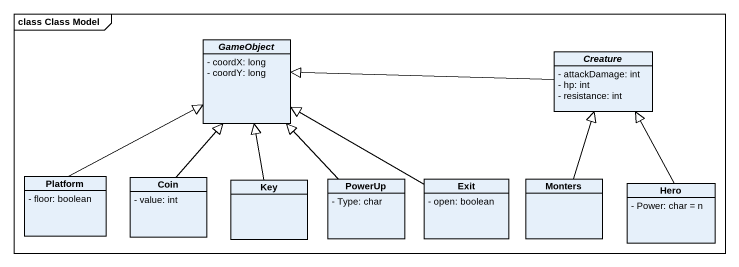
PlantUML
@startuml
mainframe class Class Model
hide circle
hide empty members
skinparam classAttributeIconSize 0
abstract class GameObject {
  - coordX: long
  - coordY: long
}
abstract class Creature {
  - attackDamage: int
  - hp: int
  - resistance: int
}
class Platform {
  - floor: boolean
}
class Coin {
  - value: int
}
class Key
class PowerUp {
  - Type: char
}
class Exit {
  - open: boolean
}
class Monters
class Hero {
  - Power: char = n
}
Creature -left-|> GameObject
Platform -up-|> GameObject
Coin -up-|> GameObject
Key -up-|> GameObject
PowerUp -up-|> GameObject
Exit -left-|> GameObject
Monters -up-|> Creature
Hero -up-|> Creature
@enduml
